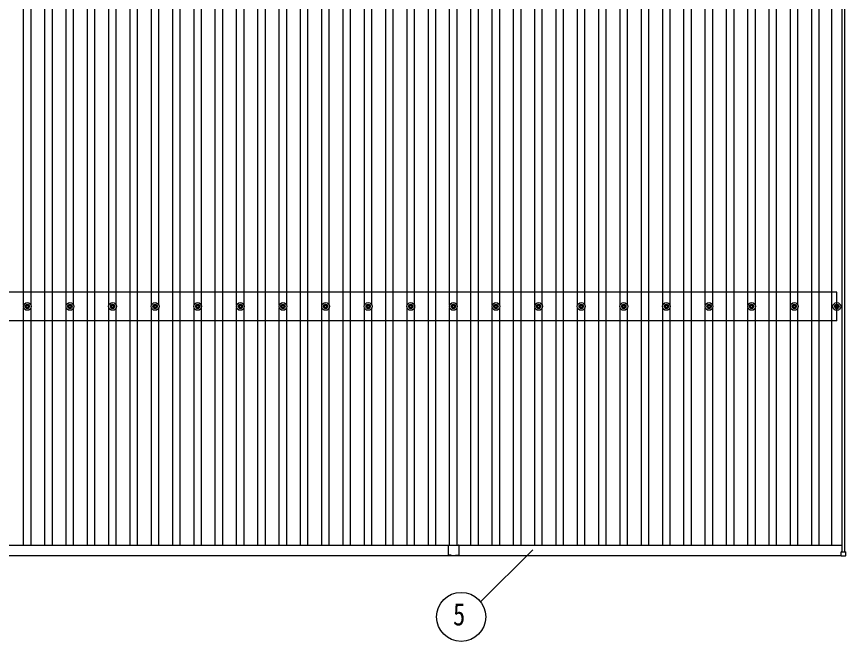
# Model space of a CAD drawing. Units: millimetres, scale not verified. Extents: x -16820 to 16820, y -11880 to 11880.
# Drawn here: x -8726 to -4835, y 2764 to 5698 of the extents above; entities that cross this region are included whole.
import ezdxf
from ezdxf.enums import TextEntityAlignment as Align

# ---------------------------------------------------------------- set-up
doc = ezdxf.new("R2010")
doc.units = ezdxf.units.MM
doc.header["$LTSCALE"] = 50
for name, color, linetype in [('0-4_YKK_13', 4, 'Continuous'), ('0-5_YKK_A1', 4, 'Continuous'), ('0-6_YKK_D', 6, 'Continuous')]:
    doc.layers.add(name, color=color, linetype=linetype)
doc.styles.add('ＭＳ ゴシック', font='')
doc.styles.get('ＭＳ ゴシック').set_extended_font_data('MS Gothic')

msp = doc.modelspace()

# ---------------------------------------------------------------- linework, layer by layer
at = {"layer": '0-4_YKK_13'}
for p, q in [((-8685.42, 4338.6), (-8681.01, 4338.6)), ((-8685.42, 4335.1), (-8681.01, 4335.1)), ((-8677.17, 4346.85), (-8677.17, 4342.43)), ((-8677.17, 4331.27), (-8677.17, 4326.85)), ((-8673.67, 4346.85), (-8673.67, 4342.43)), ((-8673.67, 4331.27), (-8673.67, 4326.85)), ((-8669.84, 4338.6), (-8665.43, 4338.6)), ((-8669.84, 4335.1), (-8665.43, 4335.1)), ((-8485.42, 4338.6), (-8481.01, 4338.6)), ((-8485.42, 4335.1), (-8481.01, 4335.1)), ((-8477.17, 4346.85), (-8477.17, 4342.43)), ((-8477.17, 4331.27), (-8477.17, 4326.85)), ((-8473.67, 4346.85), (-8473.67, 4342.43)), ((-8473.67, 4331.27), (-8473.67, 4326.85)), ((-8469.84, 4338.6), (-8465.43, 4338.6)), ((-8469.84, 4335.1), (-8465.43, 4335.1)), ((-8285.42, 4338.6), (-8281.01, 4338.6)), ((-8285.42, 4335.1), (-8281.01, 4335.1)), ((-8277.17, 4346.85), (-8277.17, 4342.43)), ((-8277.17, 4331.27), (-8277.17, 4326.85)), ((-8273.67, 4346.85), (-8273.67, 4342.43)), ((-8273.67, 4331.27), (-8273.67, 4326.85)), ((-8269.84, 4338.6), (-8265.43, 4338.6)), ((-8269.84, 4335.1), (-8265.43, 4335.1)), ((-8085.42, 4338.6), (-8081.01, 4338.6)), ((-8085.42, 4335.1), (-8081.01, 4335.1)), ((-8077.17, 4346.85), (-8077.17, 4342.43)), ((-8077.17, 4331.27), (-8077.17, 4326.85)), ((-8073.67, 4346.85), (-8073.67, 4342.43)), ((-8073.67, 4331.27), (-8073.67, 4326.85)), ((-8069.84, 4338.6), (-8065.43, 4338.6)), ((-8069.84, 4335.1), (-8065.43, 4335.1)), ((-7885.42, 4338.6), (-7881.01, 4338.6)), ((-7885.42, 4335.1), (-7881.01, 4335.1)), ((-7877.17, 4346.85), (-7877.17, 4342.43)), ((-7877.17, 4331.27), (-7877.17, 4326.85)), ((-7873.67, 4346.85), (-7873.67, 4342.43)), ((-7873.67, 4331.27), (-7873.67, 4326.85)), ((-7869.84, 4338.6), (-7865.43, 4338.6)), ((-7869.84, 4335.1), (-7865.43, 4335.1)), ((-7685.42, 4338.6), (-7681.01, 4338.6)), ((-7685.42, 4335.1), (-7681.01, 4335.1)), ((-7677.17, 4346.85), (-7677.17, 4342.43)), ((-7677.17, 4331.27), (-7677.17, 4326.85)), ((-7673.67, 4346.85), (-7673.67, 4342.43)), ((-7673.67, 4331.27), (-7673.67, 4326.85)), ((-7669.84, 4338.6), (-7665.43, 4338.6)), ((-7669.84, 4335.1), (-7665.43, 4335.1)), ((-7485.42, 4338.6), (-7481.01, 4338.6)), ((-7485.42, 4335.1), (-7481.01, 4335.1)), ((-7477.17, 4346.85), (-7477.17, 4342.43)), ((-7477.17, 4331.27), (-7477.17, 4326.85)), ((-7473.67, 4346.85), (-7473.67, 4342.43)), ((-7473.67, 4331.27), (-7473.67, 4326.85)), ((-7469.84, 4338.6), (-7465.43, 4338.6)), ((-7469.84, 4335.1), (-7465.43, 4335.1)), ((-7285.42, 4338.6), (-7281.01, 4338.6)), ((-7285.42, 4335.1), (-7281.01, 4335.1)), ((-7277.17, 4346.85), (-7277.17, 4342.43)), ((-7277.17, 4331.27), (-7277.17, 4326.85)), ((-7273.67, 4346.85), (-7273.67, 4342.43)), ((-7273.67, 4331.27), (-7273.67, 4326.85)), ((-7269.84, 4338.6), (-7265.43, 4338.6)), ((-7269.84, 4335.1), (-7265.43, 4335.1)), ((-7085.42, 4338.6), (-7081.01, 4338.6)), ((-7085.42, 4335.1), (-7081.01, 4335.1)), ((-7077.17, 4346.85), (-7077.17, 4342.43)), ((-7077.17, 4331.27), (-7077.17, 4326.85)), ((-7073.67, 4346.85), (-7073.67, 4342.43)), ((-7073.67, 4331.27), (-7073.67, 4326.85)), ((-7069.84, 4338.6), (-7065.43, 4338.6)), ((-7069.84, 4335.1), (-7065.43, 4335.1)), ((-6885.42, 4338.6), (-6881.01, 4338.6)), ((-6885.42, 4335.1), (-6881.01, 4335.1)), ((-6877.17, 4346.85), (-6877.17, 4342.43)), ((-6877.17, 4331.27), (-6877.17, 4326.85)), ((-6873.67, 4346.85), (-6873.67, 4342.43)), ((-6873.67, 4331.27), (-6873.67, 4326.85)), ((-6869.84, 4338.6), (-6865.43, 4338.6)), ((-6869.84, 4335.1), (-6865.43, 4335.1)), ((-6685.42, 4338.6), (-6681.01, 4338.6)), ((-6685.42, 4335.1), (-6681.01, 4335.1)), ((-6677.17, 4346.85), (-6677.17, 4342.43)), ((-6677.17, 4331.27), (-6677.17, 4326.85)), ((-6673.67, 4346.85), (-6673.67, 4342.43)), ((-6673.67, 4331.27), (-6673.67, 4326.85)), ((-6669.84, 4338.6), (-6665.43, 4338.6)), ((-6669.84, 4335.1), (-6665.43, 4335.1)), ((-6485.42, 4338.6), (-6481.01, 4338.6)), ((-6485.42, 4335.1), (-6481.01, 4335.1)), ((-6477.17, 4346.85), (-6477.17, 4342.43)), ((-6477.17, 4331.27), (-6477.17, 4326.85)), ((-6473.67, 4346.85), (-6473.67, 4342.43)), ((-6473.67, 4331.27), (-6473.67, 4326.85)), ((-6469.84, 4338.6), (-6465.43, 4338.6)), ((-6469.84, 4335.1), (-6465.43, 4335.1)), ((-6285.42, 4338.6), (-6281.01, 4338.6)), ((-6285.42, 4335.1), (-6281.01, 4335.1)), ((-6277.17, 4346.85), (-6277.17, 4342.43)), ((-6277.17, 4331.27), (-6277.17, 4326.85)), ((-6273.67, 4346.85), (-6273.67, 4342.43)), ((-6273.67, 4331.27), (-6273.67, 4326.85)), ((-6269.84, 4338.6), (-6265.43, 4338.6)), ((-6269.84, 4335.1), (-6265.43, 4335.1)), ((-6085.42, 4338.6), (-6081.01, 4338.6)), ((-6085.42, 4335.1), (-6081.01, 4335.1)), ((-6077.17, 4346.85), (-6077.17, 4342.43)), ((-6077.17, 4331.27), (-6077.17, 4326.85)), ((-6073.67, 4346.85), (-6073.67, 4342.43)), ((-6073.67, 4331.27), (-6073.67, 4326.85)), ((-6069.84, 4338.6), (-6065.43, 4338.6)), ((-6069.84, 4335.1), (-6065.43, 4335.1)), ((-5885.42, 4338.6), (-5881.01, 4338.6)), ((-5885.42, 4335.1), (-5881.01, 4335.1)), ((-5877.17, 4346.85), (-5877.17, 4342.43)), ((-5877.17, 4331.27), (-5877.17, 4326.85)), ((-5873.67, 4346.85), (-5873.67, 4342.43)), ((-5873.67, 4331.27), (-5873.67, 4326.85)), ((-5869.84, 4338.6), (-5865.43, 4338.6)), ((-5869.84, 4335.1), (-5865.43, 4335.1)), ((-5685.42, 4338.6), (-5681.01, 4338.6)), ((-5685.42, 4335.1), (-5681.01, 4335.1)), ((-5677.17, 4346.85), (-5677.17, 4342.43)), ((-5677.17, 4331.27), (-5677.17, 4326.85)), ((-5673.67, 4346.85), (-5673.67, 4342.43)), ((-5673.67, 4331.27), (-5673.67, 4326.85)), ((-5669.84, 4338.6), (-5665.43, 4338.6)), ((-5669.84, 4335.1), (-5665.43, 4335.1)), ((-5485.42, 4338.6), (-5481.01, 4338.6)), ((-5485.42, 4335.1), (-5481.01, 4335.1)), ((-5477.17, 4346.85), (-5477.17, 4342.43)), ((-5477.17, 4331.27), (-5477.17, 4326.85)), ((-5473.67, 4346.85), (-5473.67, 4342.43)), ((-5473.67, 4331.27), (-5473.67, 4326.85)), ((-5469.84, 4338.6), (-5465.43, 4338.6)), ((-5469.84, 4335.1), (-5465.43, 4335.1)), ((-5285.42, 4338.6), (-5281.01, 4338.6)), ((-5285.42, 4335.1), (-5281.01, 4335.1)), ((-5277.17, 4346.85), (-5277.17, 4342.43)), ((-5277.17, 4331.27), (-5277.17, 4326.85)), ((-5273.67, 4346.85), (-5273.67, 4342.43)), ((-5273.67, 4331.27), (-5273.67, 4326.85)), ((-5269.84, 4338.6), (-5265.43, 4338.6)), ((-5269.84, 4335.1), (-5265.43, 4335.1)), ((-5085.42, 4338.6), (-5081.01, 4338.6)), ((-5085.42, 4335.1), (-5081.01, 4335.1)), ((-5077.17, 4346.85), (-5077.17, 4342.43)), ((-5077.17, 4331.27), (-5077.17, 4326.85)), ((-5073.67, 4346.85), (-5073.67, 4342.43)), ((-5073.67, 4331.27), (-5073.67, 4326.85)), ((-5069.84, 4338.6), (-5065.43, 4338.6)), ((-5069.84, 4335.1), (-5065.43, 4335.1)), ((-4885.42, 4338.6), (-4881.01, 4338.6)), ((-4885.42, 4335.1), (-4881.01, 4335.1)), ((-4877.17, 4346.85), (-4877.17, 4342.43)), ((-4877.17, 4331.27), (-4877.17, 4326.85)), ((-4873.67, 4346.85), (-4873.67, 4342.43)), ((-4873.67, 4331.27), (-4873.67, 4326.85)), ((-4869.84, 4338.6), (-4865.43, 4338.6)), ((-4869.84, 4335.1), (-4865.43, 4335.1)), ((-6700.42, 3215.16), (-6700.42, 3192.56)), ((-6700.42, 3191.76), (-6700.42, 3170.16)), ((-6699.42, 3216.16), (-6675.82, 3216.16)), ((-6675.02, 3216.16), (-6651.42, 3216.16)), ((-6650.42, 3215.16), (-6650.42, 3192.56)), ((-6650.42, 3191.76), (-6650.42, 3170.16)), ((-6685.42, 3169.16), (-6699.42, 3169.16)), ((-6685.42, 3169.16), (-6685.42, 3167.66)), ((-6685.42, 3167.66), (-6665.42, 3167.66)), ((-6665.42, 3169.16), (-6665.42, 3167.66)), ((-6665.42, 3169.16), (-6651.42, 3169.16)), ((-4855.12, 3165.86), (-4855.12, 3183.86)), ((-4854.12, 3184.86), (-4836.12, 3184.86)), ((-4836.12, 3164.86), (-4854.12, 3164.86)), ((-4835.12, 3183.86), (-4835.12, 3165.86))]:
    msp.add_line(p, q, dxfattribs=at)
for centre, radius in [((-8675.42, 4336.85), 18.25), ((-8675.42, 4336.85), 10.15), ((-8675.42, 4336.85), 5.85), ((-8675.42, 4336.85), 5.25), ((-8475.42, 4336.85), 18.25), ((-8475.42, 4336.85), 10.15), ((-8475.42, 4336.85), 5.85), ((-8475.42, 4336.85), 5.25), ((-8275.42, 4336.85), 18.25), ((-8275.42, 4336.85), 10.15), ((-8275.42, 4336.85), 5.85), ((-8275.42, 4336.85), 5.25), ((-8075.42, 4336.85), 18.25), ((-8075.42, 4336.85), 10.15), ((-8075.42, 4336.85), 5.85), ((-8075.42, 4336.85), 5.25), ((-7875.42, 4336.85), 18.25), ((-7875.42, 4336.85), 10.15), ((-7875.42, 4336.85), 5.85), ((-7875.42, 4336.85), 5.25), ((-7675.42, 4336.85), 18.25), ((-7675.42, 4336.85), 10.15), ((-7675.42, 4336.85), 5.85), ((-7675.42, 4336.85), 5.25), ((-7475.42, 4336.85), 18.25), ((-7475.42, 4336.85), 10.15), ((-7475.42, 4336.85), 5.85), ((-7475.42, 4336.85), 5.25), ((-7275.42, 4336.85), 18.25), ((-7275.42, 4336.85), 10.15), ((-7275.42, 4336.85), 5.85), ((-7275.42, 4336.85), 5.25), ((-7075.42, 4336.85), 18.25), ((-7075.42, 4336.85), 10.15), ((-7075.42, 4336.85), 5.85), ((-7075.42, 4336.85), 5.25), ((-6875.42, 4336.85), 18.25), ((-6875.42, 4336.85), 10.15), ((-6875.42, 4336.85), 5.85), ((-6875.42, 4336.85), 5.25), ((-6675.42, 4336.85), 18.25), ((-6675.42, 4336.85), 10.15), ((-6675.42, 4336.85), 5.85), ((-6675.42, 4336.85), 5.25), ((-6475.42, 4336.85), 18.25), ((-6475.42, 4336.85), 10.15), ((-6475.42, 4336.85), 5.85), ((-6475.42, 4336.85), 5.25), ((-6275.42, 4336.85), 18.25), ((-6275.42, 4336.85), 10.15), ((-6275.42, 4336.85), 5.85), ((-6275.42, 4336.85), 5.25), ((-6075.42, 4336.85), 18.25), ((-6075.42, 4336.85), 10.15), ((-6075.42, 4336.85), 5.85), ((-6075.42, 4336.85), 5.25), ((-5875.42, 4336.85), 18.25), ((-5875.42, 4336.85), 10.15), ((-5875.42, 4336.85), 5.85), ((-5875.42, 4336.85), 5.25), ((-5675.42, 4336.85), 18.25), ((-5675.42, 4336.85), 10.15), ((-5675.42, 4336.85), 5.85), ((-5675.42, 4336.85), 5.25), ((-5475.42, 4336.85), 18.25), ((-5475.42, 4336.85), 10.15), ((-5475.42, 4336.85), 5.85), ((-5475.42, 4336.85), 5.25), ((-5275.42, 4336.85), 18.25), ((-5275.42, 4336.85), 10.15), ((-5275.42, 4336.85), 5.85), ((-5275.42, 4336.85), 5.25), ((-5075.42, 4336.85), 18.25), ((-5075.42, 4336.85), 10.15), ((-5075.42, 4336.85), 5.85), ((-5075.42, 4336.85), 5.25), ((-4875.42, 4336.85), 18.25), ((-4875.42, 4336.85), 10.15), ((-4875.42, 4336.85), 5.85), ((-4875.42, 4336.85), 5.25)]:
    msp.add_circle(centre, radius, dxfattribs=at)
for centre, radius, start, end in [((-6699.42, 3215.16), 1, 90, 180.00001), ((-6700.72, 3192.16), 0.5, 306.8699, 53.1301), ((-6675.42, 3216.46), 0.5, 216.8699, 323.1301), ((-6651.42, 3215.16), 1, 360, 90), ((-6650.12, 3192.16), 0.5, 126.8699, 233.1301), ((-6699.42, 3170.16), 1, 180.00001, 270), ((-6651.42, 3170.16), 1, 270, 360), ((-4854.12, 3183.86), 1, 90, 180), ((-4854.12, 3165.86), 1, 180, 270), ((-4836.12, 3183.86), 1, 0, 90), ((-4836.12, 3165.86), 1, 270, 0)]:
    msp.add_arc(centre, radius, start, end, dxfattribs=at)
at = {"layer": '0-5_YKK_A1'}
for p, q in [((-4850.42, 3184.86), (-4850.42, 8583.3)), ((-4838.42, 3184.86), (-4838.42, 8583.3)), ((-8592.92, 3216.14), (-8592.92, 8557.21)), ((-8557.92, 3216.14), (-8557.92, 8557.21)), ((-8392.92, 3216.14), (-8392.92, 8557.21)), ((-8357.92, 3216.14), (-8357.92, 8557.21)), ((-8192.92, 3216.14), (-8192.92, 8557.21)), ((-8157.92, 3216.14), (-8157.92, 8557.21)), ((-7992.92, 3216.14), (-7992.92, 8557.21)), ((-7957.92, 3216.14), (-7957.92, 8557.21)), ((-7792.92, 3216.14), (-7792.92, 8557.21)), ((-7757.92, 3216.14), (-7757.92, 8557.21)), ((-7592.92, 3216.14), (-7592.92, 8557.21)), ((-7557.92, 3216.14), (-7557.92, 8557.21)), ((-7392.92, 3216.14), (-7392.92, 8557.21)), ((-7357.92, 3216.14), (-7357.92, 8557.21)), ((-7192.92, 3216.14), (-7192.92, 8557.21)), ((-7157.92, 3216.14), (-7157.92, 8557.21)), ((-6992.92, 3216.14), (-6992.92, 8557.21)), ((-6957.92, 3216.14), (-6957.92, 8557.21)), ((-6792.92, 3216.14), (-6792.92, 8557.21)), ((-6757.92, 3216.14), (-6757.92, 8557.21)), ((-6592.92, 3216.14), (-6592.92, 8557.21)), ((-6557.92, 3216.14), (-6557.92, 8557.21)), ((-6392.92, 3216.14), (-6392.92, 8557.21)), ((-6357.92, 3216.14), (-6357.92, 8557.21)), ((-6192.92, 3216.14), (-6192.92, 8557.21)), ((-6157.92, 3216.14), (-6157.92, 8557.21)), ((-5992.92, 3216.14), (-5992.92, 8557.21)), ((-5957.92, 3216.14), (-5957.92, 8557.21)), ((-5792.92, 3216.14), (-5792.92, 8557.21)), ((-5757.92, 3216.14), (-5757.92, 8557.21)), ((-5592.92, 3216.14), (-5592.92, 8557.21)), ((-5557.92, 3216.14), (-5557.92, 8557.21)), ((-5392.92, 3216.14), (-5392.92, 8557.21)), ((-5357.92, 3216.14), (-5357.92, 8557.21)), ((-5192.92, 3216.14), (-5192.92, 8557.21)), ((-5157.92, 3216.14), (-5157.92, 8557.21)), ((-4992.92, 3216.14), (-4992.92, 8557.21)), ((-4957.92, 3216.14), (-4957.92, 8557.21)), ((-4898.42, 3216.14), (-4898.42, 8557.19)), ((-8692.92, 4342.03), (-8692.92, 7431.66)), ((-8657.92, 4342.03), (-8657.92, 7431.68)), ((-8492.92, 4342.03), (-8492.92, 7431.66)), ((-8457.92, 4342.03), (-8457.92, 7431.68)), ((-8292.92, 4342.03), (-8292.92, 7431.66)), ((-8257.92, 4342.03), (-8257.92, 7431.68)), ((-8092.92, 4342.03), (-8092.92, 7431.66)), ((-8057.92, 4342.03), (-8057.92, 7431.68)), ((-7892.92, 4342.03), (-7892.92, 7431.66)), ((-7857.92, 4342.03), (-7857.92, 7431.68)), ((-7692.92, 4342.03), (-7692.92, 7431.66)), ((-7657.92, 4342.03), (-7657.92, 7431.68)), ((-7492.92, 4342.03), (-7492.92, 7431.66)), ((-7457.92, 4342.03), (-7457.92, 7431.68)), ((-7292.92, 4342.03), (-7292.92, 7431.66)), ((-7257.92, 4342.03), (-7257.92, 7431.68)), ((-7092.92, 4342.03), (-7092.92, 7431.66)), ((-7057.92, 4342.03), (-7057.92, 7431.68)), ((-6892.92, 4342.03), (-6892.92, 7431.66)), ((-6857.92, 4342.03), (-6857.92, 7431.68)), ((-6692.92, 4342.03), (-6692.92, 7431.66)), ((-6657.92, 4342.03), (-6657.92, 7431.68)), ((-6492.92, 4342.03), (-6492.92, 7431.66)), ((-6457.92, 4342.03), (-6457.92, 7431.68)), ((-6292.92, 4342.03), (-6292.92, 7431.66)), ((-6257.92, 4342.03), (-6257.92, 7431.68)), ((-6092.92, 4342.03), (-6092.92, 7431.66)), ((-6057.92, 4342.03), (-6057.92, 7431.68)), ((-5892.92, 4342.03), (-5892.92, 7431.66)), ((-5857.92, 4342.03), (-5857.92, 7431.68)), ((-5692.92, 4342.03), (-5692.92, 7431.66)), ((-5657.92, 4342.03), (-5657.92, 7431.68)), ((-5492.92, 4342.03), (-5492.92, 7431.66)), ((-5457.92, 4342.03), (-5457.92, 7431.68)), ((-5292.92, 4342.03), (-5292.92, 7431.66)), ((-5257.92, 4342.03), (-5257.92, 7431.68)), ((-5092.92, 4342.03), (-5092.92, 7431.66)), ((-5057.92, 4342.03), (-5057.92, 7431.68)), ((-4875, 4403.85), (-12075.42, 4403.85)), ((-4875, 4269.85), (-4875, 4403.85)), ((-8692.92, 3216.14), (-8692.92, 4331.67)), ((-8657.92, 3216.14), (-8657.92, 4331.67)), ((-8492.92, 3216.14), (-8492.92, 4331.67)), ((-8457.92, 3216.14), (-8457.92, 4331.67)), ((-8292.92, 3216.14), (-8292.92, 4331.67)), ((-8257.92, 3216.14), (-8257.92, 4331.67)), ((-8092.92, 3216.14), (-8092.92, 4331.67)), ((-8057.92, 3216.14), (-8057.92, 4331.67)), ((-7892.92, 3216.14), (-7892.92, 4331.67)), ((-7857.92, 3216.14), (-7857.92, 4331.67)), ((-7692.92, 3216.14), (-7692.92, 4331.67)), ((-7657.92, 3216.14), (-7657.92, 4331.67)), ((-7492.92, 3216.14), (-7492.92, 4331.67)), ((-7457.92, 3216.14), (-7457.92, 4331.67)), ((-7292.92, 3216.14), (-7292.92, 4331.67)), ((-7257.92, 3216.14), (-7257.92, 4331.67)), ((-7092.92, 3216.14), (-7092.92, 4331.67)), ((-7057.92, 3216.14), (-7057.92, 4331.67)), ((-6892.92, 3216.14), (-6892.92, 4331.67)), ((-6857.92, 3216.14), (-6857.92, 4331.67)), ((-6692.92, 3216.14), (-6692.92, 4331.67)), ((-6657.92, 3216.14), (-6657.92, 4331.67)), ((-6492.92, 3216.14), (-6492.92, 4331.67)), ((-6457.92, 3216.14), (-6457.92, 4331.67)), ((-6292.92, 3216.14), (-6292.92, 4331.67)), ((-6257.92, 3216.14), (-6257.92, 4331.67)), ((-6092.92, 3216.14), (-6092.92, 4331.67)), ((-6057.92, 3216.14), (-6057.92, 4331.67)), ((-5892.92, 3216.14), (-5892.92, 4331.67)), ((-5857.92, 3216.14), (-5857.92, 4331.67)), ((-5692.92, 3216.14), (-5692.92, 4331.67)), ((-5657.92, 3216.14), (-5657.92, 4331.67)), ((-5492.92, 3216.14), (-5492.92, 4331.67)), ((-5457.92, 3216.14), (-5457.92, 4331.67)), ((-5292.92, 3216.14), (-5292.92, 4331.67)), ((-5257.92, 3216.14), (-5257.92, 4331.67)), ((-5092.92, 3216.14), (-5092.92, 4331.67)), ((-5057.92, 3216.14), (-5057.92, 4331.67)), ((-4875, 4269.85), (-12075.42, 4269.85)), ((-12096.42, 3216.14), (-4850.42, 3216.14)), ((-12091.72, 3168.16), (-6685.42, 3168.16)), ((-6665.42, 3168.16), (-4855.12, 3168.16))]:
    msp.add_line(p, q, dxfattribs=at)
at = {"layer": '0-6_YKK_D'}
msp.add_line((-6547.42, 2949.46), (-6302.08, 3194.8), dxfattribs=at)
msp.add_circle((-6638.71, 2879.18), 115.2, dxfattribs=at)

# ---------------------------------------------------------------- texts
at = {"layer": '0-6_YKK_D', "style": 'ＭＳ ゴシック', "width": 0.8}
msp.add_text('5', height=105.6, dxfattribs=at).set_placement((-6677.11, 2807.18), align=Align.BOTTOM_LEFT)

doc.saveas('drawing.dxf')
